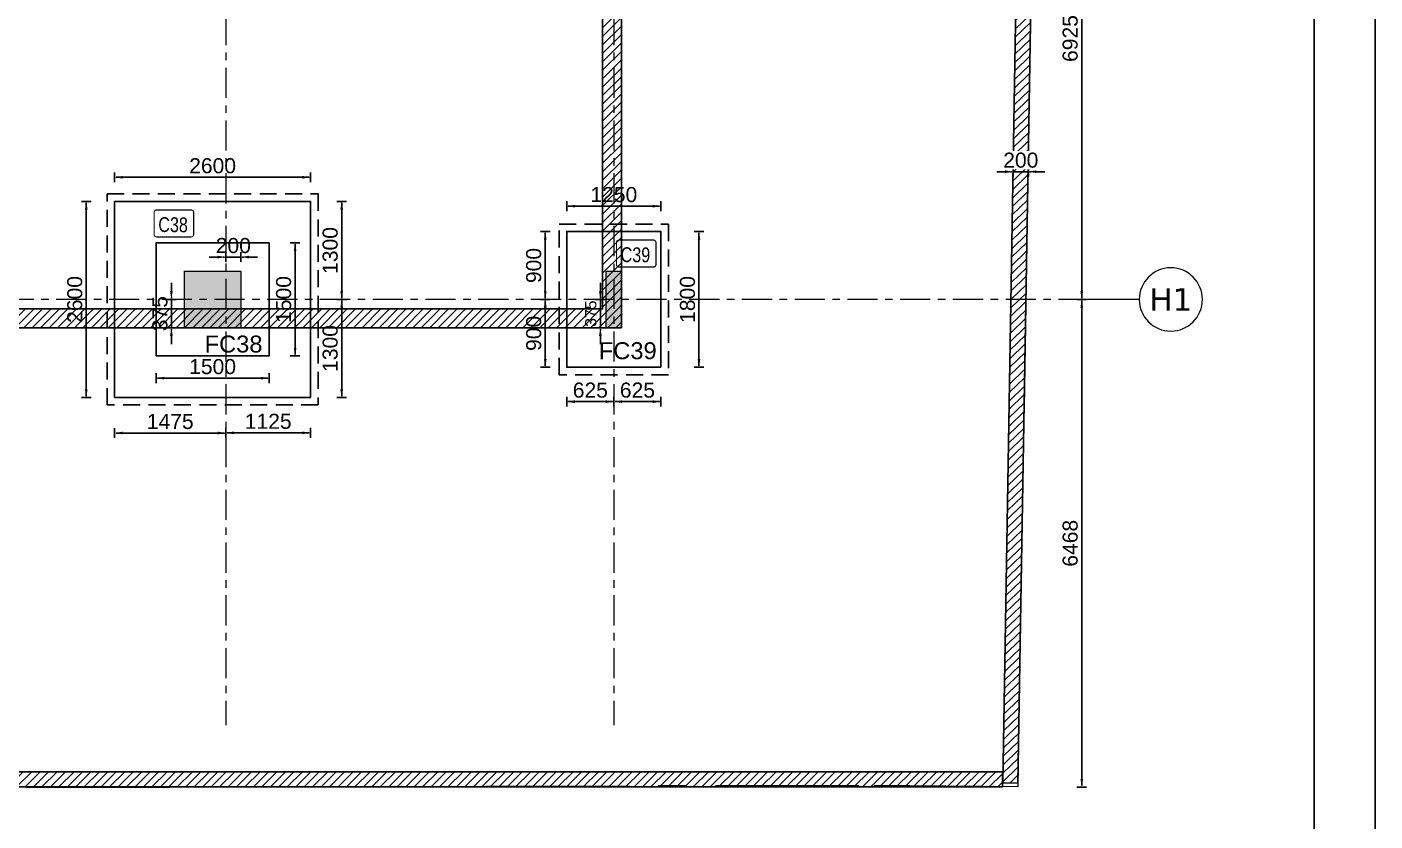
# Model space of a CAD drawing. Extents: x 1878645 to 3043969, y -1160829 to -603973.
# Drawn here: x 2143617 to 2161508, y -684012 to -673477 of the extents above; entities that cross this region are included whole.
import ezdxf
from ezdxf.enums import TextEntityAlignment as Align

# ---------------------------------------------------------------- set-up
doc = ezdxf.new("R2010")
doc.units = 0
doc.header["$LTSCALE"] = 100
doc.header["$PDMODE"] = 66
for name, pattern in [('Center', [50.8, 31.75, -6.35, 6.35, -6.35]), ('Grids', [7, 4, -1, 1, -1]), ('SCHidden', [0.375, 0.25, -0.125])]:
    doc.linetypes.add(name, pattern=pattern)
doc.layers.get('Defpoints').update_dxf_attribs({"lineweight": 0})
for name, color, linetype in [('A-DIMN-100', 5, 'Continuous'), ('COMMENTS', 30, 'Continuous'), ('Dim', 3, 'Continuous'), ('Footing', 5, 'Continuous'), ('Footing Nos', 4, 'Continuous'), ('PCC', 2, 'Continuous'), ('RETAIN-WALL', 1, 'Continuous')]:
    doc.layers.add(name, color=color, linetype=linetype)
for name, color, linetype, lineweight in [('A-GRID', 8, 'Grids', 0), ('A-GRID-TAG', 3, 'Continuous', 0), ('A-SITE-BDRY', 6, 'Center', 70), ('ECO COL', 6, 'Continuous', 0), ('Eco_  CNO', 7, 'Continuous', 25)]:
    doc.layers.add(name, color=color, linetype=linetype, lineweight=lineweight)
doc.styles.add('ARIAL', font='arial.ttf')
doc.styles.add('ITA', font='simplex.shx')
doc.styles.add('SC-BBS1', font='SansSerif')
doc.styles.get("Standard").update_dxf_attribs({"font": 'verdana.ttf'})
doc.dimstyles.new('A-150-DIM-EXT_MAIN(FT)', dxfattribs={"dimscale": 0, "dimtxt": 200, "dimasz": 18, "dimexe": 100, "dimexo": 100, "dimgap": 50, "dimtad": 1, "dimdec": 0, "dimdsep": 46, "dimtxsty": 'ARIAL', "dimblk": 'A3', "dimcen": 0.025, "dimse1": 1, "dimse2": 1, "dimclrd": 256, "dimclre": 256, "dimclrt": 7, "dimazin": 2, "dimtfac": 1, "dimtdec": 0, "dimtix": 1, "dimtmove": 2, "dimatfit": 3, "dimldrblk": 'WSA-DOT-100', "dimfxl": 1, "dimtolj": 1, "dimtzin": 0, "dimarcsym": 0})

# ---------------------------------------------------------------- blocks, each defined once
blk = doc.blocks.new('*U14')
at = {"layer": 'A-GRID-TAG', "color": 8, "linetype": 'Grids', "lineweight": 15}
for p, q in [((0, 8), (0, 4)), ((0, 4), (0, 0))]:
    blk.add_line(p, q, dxfattribs=at)
at = {"layer": 'A-GRID-TAG', "linetype": 'Continuous'}
blk.add_circle((0, 13), 5, dxfattribs=at)
at = {"layer": 'A-GRID-TAG', "color": 7}
blk.add_attdef('GN', text='', height=4, dxfattribs=at).set_placement((0, 13), align=Align.MIDDLE_CENTER)
blk = doc.blocks.new('A2')
at = {"layer": 'Dim', "linetype": 'ByBlock', "lineweight": -2, "extrusion": (0, 0, -1)}
blk.add_lwpolyline([(6, 0), (12.2, 0)], dxfattribs=at)
blk.add_solid([(6, -1), (0, 0), (6, 1)], dxfattribs=at)
blk = doc.blocks.new('A3')
at = {"layer": 'Dim', "linetype": 'ByBlock', "lineweight": -2}
blk.add_line((0, 3.59), (0, -3.59), dxfattribs=at)
blk.add_blockref('A2', (0, 0), dxfattribs=at)
blk = doc.blocks.new('*D412')
at = {"layer": 'Defpoints', "color": 0, "transparency": 16777216}
for p in [(2146456, -676530), (2146256, -676717), (2146456, -676717)]:
    blk.add_point(p, dxfattribs=at)
at = {"layer": 'Dim', "lineweight": -2, "transparency": 16777216}
for p, q in [((2146238, -676530), (2146220, -676530)), ((2146256, -676530), (2146456, -676530)), ((2146474, -676530), (2146492, -676530))]:
    blk.add_line(p, q, dxfattribs=at)
at = {"layer": 'Dim', "lineweight": -2, "transparency": 16777216, "xscale": 18, "yscale": 18, "zscale": 18}
blk.add_blockref('A3', (2146256, -676530), dxfattribs=at)
at = {"layer": 'Dim', "lineweight": -2, "transparency": 16777216, "xscale": 18, "yscale": 18, "zscale": 18, "rotation": 180}
blk.add_blockref('A3', (2146456, -676530), dxfattribs=at)
at = {"layer": 'Dim', "color": 7, "transparency": 16777216, "insert": (2146356, -676378), "char_height": 200, "attachment_point": 5, "style": 'ARIAL'}
blk.add_mtext('\\A1;200', dxfattribs=at)
blk = doc.blocks.new('WSA-DOT-100')
at = {"layer": 'A-DIMN-100', "color": 5}
for p, q in [((0, -200), (0, 200)), ((-200, 0), (200, 0))]:
    blk.add_line(p, q, dxfattribs=at)
at = {"layer": 'A-DIMN-100', "color": 1, "const_width": 60}
blk.add_lwpolyline([(-30, 0, 1), (30, 0, 1)], format="xyb", close=True, dxfattribs=at)
blk = doc.blocks.new('*D413')
at = {"layer": 'Defpoints', "color": 0, "transparency": 16777216}
for p in [(2145534, -677092), (2145706, -677092), (2145706, -677467)]:
    blk.add_point(p, dxfattribs=at)
at = {"layer": 'Dim', "lineweight": -2, "transparency": 16777216}
for p, q in [((2145534, -677074), (2145534, -677056)), ((2145534, -677467), (2145534, -677092)), ((2145534, -677485), (2145534, -677503))]:
    blk.add_line(p, q, dxfattribs=at)
at = {"layer": 'Dim', "lineweight": -2, "transparency": 16777216, "xscale": 18, "yscale": 18, "zscale": 18}
for p, rotation in [((2145534, -677092), 270), ((2145534, -677467), 90)]:
    blk.add_blockref('A3', p, dxfattribs=dict(at, rotation=rotation))
at = {"layer": 'Dim', "color": 7, "transparency": 16777216, "insert": (2145382, -677280), "char_height": 200, "attachment_point": 5, "rotation": 90, "style": 'ARIAL'}
blk.add_mtext('\\A1;375', dxfattribs=at)
blk = doc.blocks.new('*D414')
at = {"layer": 'Defpoints', "color": 0, "transparency": 16777216}
for p in [(2151306, -677092), (2151227, -677467), (2151306, -677467)]:
    blk.add_point(p, dxfattribs=at)
at = {"layer": 'Dim', "lineweight": -2, "transparency": 16777216}
for p, q in [((2151227, -677074), (2151227, -677056)), ((2151227, -677092), (2151227, -677467)), ((2151227, -677485), (2151227, -677503))]:
    blk.add_line(p, q, dxfattribs=at)
at = {"layer": 'Dim', "lineweight": -2, "transparency": 16777216, "xscale": 18, "yscale": 18, "zscale": 18}
for p, rotation in [((2151227, -677092), 270), ((2151227, -677467), 90)]:
    blk.add_blockref('A3', p, dxfattribs=dict(at, rotation=rotation))
at = {"layer": 'Dim', "color": 7, "transparency": 16777216, "insert": (2151100, -677280), "char_height": 150, "attachment_point": 5, "rotation": 90, "style": 'ARIAL'}
blk.add_mtext('\\A1;375', dxfattribs=at)
blk = doc.blocks.new('*D372')
at = {"layer": 'Defpoints', "color": 0, "transparency": 16777216}
for p in [(2157405, -670167), (2157616, -677092), (2157677, -677092)]:
    blk.add_point(p, dxfattribs=at)
at = {"layer": 'Dim', "lineweight": -2, "transparency": 16777216}
blk.add_line((2157616, -670185), (2157616, -677074), dxfattribs=at)
at = {"layer": 'Dim', "lineweight": -2, "transparency": 16777216, "xscale": 18, "yscale": 18, "zscale": 18}
for p, rotation in [((2157616, -670167), 90), ((2157616, -677092), 270)]:
    blk.add_blockref('A3', p, dxfattribs=dict(at, rotation=rotation))
at = {"layer": 'Dim', "color": 7, "transparency": 16777216, "insert": (2157463, -673630), "char_height": 200, "attachment_point": 5, "rotation": 90, "style": 'ARIAL'}
blk.add_mtext('\\A1;6925', dxfattribs=at)
blk = doc.blocks.new('*D373')
at = {"layer": 'Defpoints', "color": 0, "transparency": 16777216}
for p in [(2157677, -677092), (2156767, -683561), (2157616, -683561)]:
    blk.add_point(p, dxfattribs=at)
at = {"layer": 'Dim', "lineweight": -2, "transparency": 16777216}
blk.add_line((2157616, -677110), (2157616, -683543), dxfattribs=at)
at = {"layer": 'Dim', "lineweight": -2, "transparency": 16777216, "xscale": 18, "yscale": 18, "zscale": 18}
for p, rotation in [((2157616, -677092), 90), ((2157616, -683561), 270)]:
    blk.add_blockref('A3', p, dxfattribs=dict(at, rotation=rotation))
at = {"layer": 'Dim', "color": 7, "transparency": 16777216, "insert": (2157463, -680327), "char_height": 200, "attachment_point": 5, "rotation": 90, "style": 'ARIAL'}
blk.add_mtext('\\A1;6468', dxfattribs=at)
blk = doc.blocks.new('Co')
at = {"const_width": 0.75}
blk.add_lwpolyline([(-12.57, -7.17), (-12.57, 6.59, -0.414214), (-11.07, 8.09), (10.51, 8.09, -0.414214), (12.01, 6.59), (12.01, -7.17, -0.414214), (10.51, -8.67), (-11.07, -8.67, -0.414214)], format="xyb", close=True, dxfattribs=at)
at = {"style": 'ITA', "width": 0.669972}
blk.add_attdef('COL', text='', height=10.5, rotation=0.63804, dxfattribs=at).set_placement((-9.93, -5.51), (8.49, -5.3), align=Align.FIT)
blk = doc.blocks.new('*D694')
at = {"layer": 'Defpoints', "color": 0, "transparency": 16777216}
for p in [(2152031, -675854), (2150781, -676192), (2152031, -676192)]:
    blk.add_point(p, dxfattribs=at)
at = {"layer": 'Dim', "lineweight": -2, "transparency": 16777216}
blk.add_line((2150799, -675854), (2152013, -675854), dxfattribs=at)
at = {"layer": 'Dim', "lineweight": -2, "transparency": 16777216, "xscale": 18, "yscale": 18, "zscale": 18, "rotation": 180}
blk.add_blockref('A3', (2150781, -675854), dxfattribs=at)
at = {"layer": 'Dim', "lineweight": -2, "transparency": 16777216, "xscale": 18, "yscale": 18, "zscale": 18}
blk.add_blockref('A3', (2152031, -675854), dxfattribs=at)
at = {"layer": 'Dim', "color": 7, "transparency": 16777216, "insert": (2151406, -675702), "char_height": 200, "attachment_point": 5, "style": 'ARIAL'}
blk.add_mtext('\\A1;1250', dxfattribs=at)
blk = doc.blocks.new('*D695')
at = {"layer": 'Defpoints', "color": 0, "transparency": 16777216}
for p in [(2150781, -676192), (2150496, -677092), (2150781, -677092)]:
    blk.add_point(p, dxfattribs=at)
at = {"layer": 'Dim', "lineweight": -2, "transparency": 16777216}
blk.add_line((2150496, -676210), (2150496, -677074), dxfattribs=at)
at = {"layer": 'Dim', "lineweight": -2, "transparency": 16777216, "xscale": 18, "yscale": 18, "zscale": 18}
for p, rotation in [((2150496, -676192), 90), ((2150496, -677092), 270)]:
    blk.add_blockref('A3', p, dxfattribs=dict(at, rotation=rotation))
at = {"layer": 'Dim', "color": 7, "transparency": 16777216, "insert": (2150343, -676642), "char_height": 200, "attachment_point": 5, "rotation": 90, "style": 'ARIAL'}
blk.add_mtext('\\A1;900', dxfattribs=at)
blk = doc.blocks.new('*D696')
at = {"layer": 'Defpoints', "color": 0, "transparency": 16777216}
for p in [(2150781, -677092), (2150496, -677992), (2150781, -677992)]:
    blk.add_point(p, dxfattribs=at)
at = {"layer": 'Dim', "lineweight": -2, "transparency": 16777216}
blk.add_line((2150496, -677110), (2150496, -677974), dxfattribs=at)
at = {"layer": 'Dim', "lineweight": -2, "transparency": 16777216, "xscale": 18, "yscale": 18, "zscale": 18}
for p, rotation in [((2150496, -677092), 90), ((2150496, -677992), 270)]:
    blk.add_blockref('A3', p, dxfattribs=dict(at, rotation=rotation))
at = {"layer": 'Dim', "color": 7, "transparency": 16777216, "insert": (2150343, -677542), "char_height": 200, "attachment_point": 5, "rotation": 90, "style": 'ARIAL'}
blk.add_mtext('\\A1;900', dxfattribs=at)
blk = doc.blocks.new('*D697')
at = {"layer": 'Defpoints', "color": 0, "transparency": 16777216}
for p in [(2152031, -676192), (2152031, -677992), (2152536, -677992)]:
    blk.add_point(p, dxfattribs=at)
at = {"layer": 'Dim', "lineweight": -2, "transparency": 16777216}
blk.add_line((2152536, -676210), (2152536, -677974), dxfattribs=at)
at = {"layer": 'Dim', "lineweight": -2, "transparency": 16777216, "xscale": 18, "yscale": 18, "zscale": 18}
for p, rotation in [((2152536, -676192), 90), ((2152536, -677992), 270)]:
    blk.add_blockref('A3', p, dxfattribs=dict(at, rotation=rotation))
at = {"layer": 'Dim', "color": 7, "transparency": 16777216, "insert": (2152384, -677092), "char_height": 200, "attachment_point": 5, "rotation": 90, "style": 'ARIAL'}
blk.add_mtext('\\A1;1800', dxfattribs=at)
blk = doc.blocks.new('*D698')
at = {"layer": 'Defpoints', "color": 0, "transparency": 16777216}
for p in [(2150781, -677992), (2151406, -677992), (2151406, -678448)]:
    blk.add_point(p, dxfattribs=at)
at = {"layer": 'Dim', "lineweight": -2, "transparency": 16777216}
blk.add_line((2150799, -678448), (2151388, -678448), dxfattribs=at)
at = {"layer": 'Dim', "lineweight": -2, "transparency": 16777216, "xscale": 18, "yscale": 18, "zscale": 18, "rotation": 180}
blk.add_blockref('A3', (2150781, -678448), dxfattribs=at)
at = {"layer": 'Dim', "lineweight": -2, "transparency": 16777216, "xscale": 18, "yscale": 18, "zscale": 18}
blk.add_blockref('A3', (2151406, -678448), dxfattribs=at)
at = {"layer": 'Dim', "color": 7, "transparency": 16777216, "insert": (2151094, -678296), "char_height": 200, "attachment_point": 5, "style": 'ARIAL'}
blk.add_mtext('\\A1;625', dxfattribs=at)
blk = doc.blocks.new('*D699')
at = {"layer": 'Defpoints', "color": 0, "transparency": 16777216}
for p in [(2151406, -677992), (2152031, -677992), (2152031, -678448)]:
    blk.add_point(p, dxfattribs=at)
at = {"layer": 'Dim', "lineweight": -2, "transparency": 16777216}
blk.add_line((2151424, -678448), (2152013, -678448), dxfattribs=at)
at = {"layer": 'Dim', "lineweight": -2, "transparency": 16777216, "xscale": 18, "yscale": 18, "zscale": 18, "rotation": 180}
blk.add_blockref('A3', (2151406, -678448), dxfattribs=at)
at = {"layer": 'Dim', "lineweight": -2, "transparency": 16777216, "xscale": 18, "yscale": 18, "zscale": 18}
blk.add_blockref('A3', (2152031, -678448), dxfattribs=at)
at = {"layer": 'Dim', "color": 7, "transparency": 16777216, "insert": (2151719, -678296), "char_height": 200, "attachment_point": 5, "style": 'ARIAL'}
blk.add_mtext('\\A1;625', dxfattribs=at)
blk = doc.blocks.new('*D700')
at = {"layer": 'Defpoints', "color": 0, "transparency": 16777216}
for p in [(2146831, -676342), (2146831, -677842), (2147176, -677842)]:
    blk.add_point(p, dxfattribs=at)
at = {"layer": 'Dim', "lineweight": -2, "transparency": 16777216}
blk.add_line((2147176, -676360), (2147176, -677824), dxfattribs=at)
at = {"layer": 'Dim', "lineweight": -2, "transparency": 16777216, "xscale": 18, "yscale": 18, "zscale": 18}
for p, rotation in [((2147176, -676342), 90), ((2147176, -677842), 270)]:
    blk.add_blockref('A3', p, dxfattribs=dict(at, rotation=rotation))
at = {"layer": 'Dim', "color": 7, "transparency": 16777216, "insert": (2147024, -677092), "char_height": 200, "attachment_point": 5, "rotation": 90, "style": 'ARIAL'}
blk.add_mtext('\\A1;1500', dxfattribs=at)
blk = doc.blocks.new('*D701')
at = {"layer": 'Defpoints', "color": 0, "transparency": 16777216}
for p in [(2145331, -677842), (2146831, -677842), (2145331, -678136)]:
    blk.add_point(p, dxfattribs=at)
at = {"layer": 'Dim', "lineweight": -2, "transparency": 16777216}
blk.add_line((2146813, -678136), (2145349, -678136), dxfattribs=at)
at = {"layer": 'Dim', "lineweight": -2, "transparency": 16777216, "xscale": 18, "yscale": 18, "zscale": 18, "rotation": 180}
blk.add_blockref('A3', (2145331, -678136), dxfattribs=at)
at = {"layer": 'Dim', "lineweight": -2, "transparency": 16777216, "xscale": 18, "yscale": 18, "zscale": 18}
blk.add_blockref('A3', (2146831, -678136), dxfattribs=at)
at = {"layer": 'Dim', "color": 7, "transparency": 16777216, "insert": (2146081, -677984), "char_height": 200, "attachment_point": 5, "style": 'ARIAL'}
blk.add_mtext('\\A1;1500', dxfattribs=at)
blk = doc.blocks.new('*D702')
at = {"layer": 'Defpoints', "color": 0, "transparency": 16777216}
for p in [(2144781, -675792), (2144404, -678392), (2144781, -678392)]:
    blk.add_point(p, dxfattribs=at)
at = {"layer": 'Dim', "lineweight": -2, "transparency": 16777216}
blk.add_line((2144404, -675810), (2144404, -678374), dxfattribs=at)
at = {"layer": 'Dim', "lineweight": -2, "transparency": 16777216, "xscale": 18, "yscale": 18, "zscale": 18}
for p, rotation in [((2144404, -675792), 90), ((2144404, -678392), 270)]:
    blk.add_blockref('A3', p, dxfattribs=dict(at, rotation=rotation))
at = {"layer": 'Dim', "color": 7, "transparency": 16777216, "insert": (2144252, -677092), "char_height": 200, "attachment_point": 5, "rotation": 90, "style": 'ARIAL'}
blk.add_mtext('\\A1;2600', dxfattribs=at)
blk = doc.blocks.new('*D703')
at = {"layer": 'Defpoints', "color": 0, "transparency": 16777216}
for p in [(2144781, -675471), (2144781, -675792), (2147381, -675792)]:
    blk.add_point(p, dxfattribs=at)
at = {"layer": 'Dim', "lineweight": -2, "transparency": 16777216}
blk.add_line((2147363, -675471), (2144799, -675471), dxfattribs=at)
at = {"layer": 'Dim', "lineweight": -2, "transparency": 16777216, "xscale": 18, "yscale": 18, "zscale": 18, "rotation": 180}
blk.add_blockref('A3', (2144781, -675471), dxfattribs=at)
at = {"layer": 'Dim', "lineweight": -2, "transparency": 16777216, "xscale": 18, "yscale": 18, "zscale": 18}
blk.add_blockref('A3', (2147381, -675471), dxfattribs=at)
at = {"layer": 'Dim', "color": 7, "transparency": 16777216, "insert": (2146081, -675319), "char_height": 200, "attachment_point": 5, "style": 'ARIAL'}
blk.add_mtext('\\A1;2600', dxfattribs=at)
blk = doc.blocks.new('*D704')
at = {"layer": 'Defpoints', "color": 0, "transparency": 16777216}
for p in [(2144781, -678392), (2146256, -678392), (2146256, -678864)]:
    blk.add_point(p, dxfattribs=at)
at = {"layer": 'Dim', "lineweight": -2, "transparency": 16777216}
blk.add_line((2144799, -678864), (2146238, -678864), dxfattribs=at)
at = {"layer": 'Dim', "lineweight": -2, "transparency": 16777216, "xscale": 18, "yscale": 18, "zscale": 18, "rotation": 180}
blk.add_blockref('A3', (2144781, -678864), dxfattribs=at)
at = {"layer": 'Dim', "lineweight": -2, "transparency": 16777216, "xscale": 18, "yscale": 18, "zscale": 18}
blk.add_blockref('A3', (2146256, -678864), dxfattribs=at)
at = {"layer": 'Dim', "color": 7, "transparency": 16777216, "insert": (2145519, -678712), "char_height": 200, "attachment_point": 5, "style": 'ARIAL'}
blk.add_mtext('\\A1;1475', dxfattribs=at)
blk = doc.blocks.new('*D705')
at = {"layer": 'Defpoints', "color": 0, "transparency": 16777216}
for p in [(2146256, -678392), (2147381, -678392), (2147381, -678862)]:
    blk.add_point(p, dxfattribs=at)
at = {"layer": 'Dim', "lineweight": -2, "transparency": 16777216}
blk.add_line((2146274, -678862), (2147363, -678862), dxfattribs=at)
at = {"layer": 'Dim', "lineweight": -2, "transparency": 16777216, "xscale": 18, "yscale": 18, "zscale": 18, "rotation": 180}
blk.add_blockref('A3', (2146256, -678862), dxfattribs=at)
at = {"layer": 'Dim', "lineweight": -2, "transparency": 16777216, "xscale": 18, "yscale": 18, "zscale": 18}
blk.add_blockref('A3', (2147381, -678862), dxfattribs=at)
at = {"layer": 'Dim', "color": 7, "transparency": 16777216, "insert": (2146819, -678710), "char_height": 200, "attachment_point": 5, "style": 'ARIAL'}
blk.add_mtext('\\A1;1125', dxfattribs=at)
blk = doc.blocks.new('*D706')
at = {"layer": 'Defpoints', "color": 0, "transparency": 16777216}
for p in [(2147381, -677092), (2147794, -677092), (2147381, -678392)]:
    blk.add_point(p, dxfattribs=at)
at = {"layer": 'Dim', "lineweight": -2, "transparency": 16777216}
blk.add_line((2147794, -678374), (2147794, -677110), dxfattribs=at)
at = {"layer": 'Dim', "lineweight": -2, "transparency": 16777216, "xscale": 18, "yscale": 18, "zscale": 18}
for p, rotation in [((2147794, -677092), 90), ((2147794, -678392), 270)]:
    blk.add_blockref('A3', p, dxfattribs=dict(at, rotation=rotation))
at = {"layer": 'Dim', "color": 7, "transparency": 16777216, "insert": (2147642, -677742), "char_height": 200, "attachment_point": 5, "rotation": 90, "style": 'ARIAL'}
blk.add_mtext('\\A1;1300', dxfattribs=at)
blk = doc.blocks.new('*D707')
at = {"layer": 'Defpoints', "color": 0, "transparency": 16777216}
for p in [(2147381, -675792), (2147794, -675792), (2147381, -677092)]:
    blk.add_point(p, dxfattribs=at)
at = {"layer": 'Dim', "lineweight": -2, "transparency": 16777216}
blk.add_line((2147794, -677074), (2147794, -675810), dxfattribs=at)
at = {"layer": 'Dim', "lineweight": -2, "transparency": 16777216, "xscale": 18, "yscale": 18, "zscale": 18}
for p, rotation in [((2147794, -675792), 90), ((2147794, -677092), 270)]:
    blk.add_blockref('A3', p, dxfattribs=dict(at, rotation=rotation))
at = {"layer": 'Dim', "color": 7, "transparency": 16777216, "insert": (2147642, -676442), "char_height": 200, "attachment_point": 5, "rotation": 90, "style": 'ARIAL'}
blk.add_mtext('\\A1;1300', dxfattribs=at)
blk = doc.blocks.new('G$C92EAE22F')
at = {"layer": 'RETAIN-WALL', "lineweight": -3}
h = blk.add_hatch(dxfattribs=at)
h.set_pattern_fill('ANSI31', color=11, scale=25)
h.set_pattern_definition([(45, (-2234185.81, 595374.29), (-56.1266008, 56.1266008), [])])
edge = h.paths.add_edge_path()
edge.add_line((33123, 0), (33123, 250))
edge.add_line((33123, 250), (223, 250))
edge.add_line((223, 250), (223, 16250))
edge.add_line((223, 16250), (5523, 16250))
edge.add_line((5523, 16250), (5523, 25850))
edge.add_line((5523, 25850), (28573, 25850))
edge.add_line((28573, 25850), (28573, 28300))
edge.add_line((28573, 28300), (61173, 28300))
edge.add_line((61173, 28300), (61173, 251))
edge.add_line((61173, 251), (50723, 250))
edge.add_line((50723, 250), (50723, 0))
edge.add_line((50723, 0), (61423, 1))
edge.add_line((61423, 1), (61423, 28550))
edge.add_line((61423, 28550), (28323, 28550))
edge.add_line((28323, 28550), (28323, 26100))
edge.add_line((28323, 26100), (5273, 26100))
edge.add_line((5273, 26100), (5273, 16500))
edge.add_line((5273, 16500), (-27, 16500))
edge.add_line((-27, 16500), (-27, 0))
edge.add_line((-27, 0), (33123, 0))
blk.add_lwpolyline([(33123, 0), (33123, 250), (223, 250), (223, 16250), (5523, 16250), (5523, 25850), (28573, 25850), (28573, 28300), (61173, 28300), (61173, 251), (50723, 250), (50723, 0), (61423, 1), (61423, 28550), (28323, 28550), (28323, 26100), (5273, 26100), (5273, 16500), (-27, 16500), (-27, 0), (33123, 0)], dxfattribs=at)
blk = doc.blocks.new('*D1210')
at = {"layer": 'Dim', "lineweight": -2, "transparency": 16777216}
for p, q in [((2156689, -675397), (2156671, -675397)), ((2156907, -675397), (2156707, -675397)), ((2156925, -675397), (2156943, -675397))]:
    blk.add_line(p, q, dxfattribs=at)
at = {"layer": 'Dim', "lineweight": -2, "transparency": 16777216, "xscale": 18, "yscale": 18, "zscale": 18}
blk.add_blockref('A3', (2156707, -675397), dxfattribs=at)
at = {"layer": 'Dim', "lineweight": -2, "transparency": 16777216, "xscale": 18, "yscale": 18, "zscale": 18, "rotation": 180}
blk.add_blockref('A3', (2156907, -675397), dxfattribs=at)
at = {"layer": 'Dim', "color": 7, "transparency": 16777216, "insert": (2156807, -675245), "char_height": 200, "attachment_point": 5, "style": 'ARIAL', "bg_fill": 3, "box_fill_scale": 1.1, "bg_fill_color": 256, "bg_fill_true_color": 13158600, "bg_fill_transparency": 0}
blk.add_mtext('\\A1;200', dxfattribs=at)
at = {"layer": 'Defpoints', "color": 0, "transparency": 16777216}
for p in [(2156707, -675172), (2156907, -675175), (2156707, -675397)]:
    blk.add_point(p, dxfattribs=at)

msp = doc.modelspace()

# ---------------------------------------------------------------- hatches: boundary and pattern name
at = {"layer": 'ECO COL'}
h = msp.add_hatch(color=256, dxfattribs=at)
h.dxf.hatch_style = 1
h.paths.add_polyline_path([(2145706.01883, -676717.022), (2145706.01883, -677467.03081), (2146456.01883, -677467.03081), (2146456.01883, -676717.022)])
h = msp.add_hatch(color=256, dxfattribs=at)
h.dxf.hatch_style = 1
h.paths.add_polyline_path([(2151306.01001, -676717.02641), (2151306.01001, -677467.02641), (2151506.01882, -677467.02641), (2151506.01882, -676717.02641)])
at = {"layer": 'RETAIN-WALL', "lineweight": -3}
h = msp.add_hatch(dxfattribs=at)
h.set_pattern_fill('ANSI31', color=11, scale=25, angle=-0.9566629)
h.set_pattern_definition([(44.043337, (12952.41, 110160.425), (-55.1816796, 57.055875), [])])
h.paths.add_polyline_path([(2156567.61934, -683506.61592), (2156767.59146, -683509.95514), (2157183.8951, -658579.30813), (2156983.92298, -658575.96891)])
h.paths.add_polyline_path([(2155556.01882, -658325.83256), (2157183.95314, -658325.83256), (2157183.95314, -658575.83256), (2155556.01882, -658575.83256)])
h = msp.add_hatch(dxfattribs=at)
h.set_pattern_fill('ANSI31', color=11, scale=25)
h.set_pattern_definition([(45, (0, 74256.35), (-56.1266008, 56.1266008), [])])
h.paths.add_polyline_path([(2156562.79248, -683359.71042), (2133656.01882, -683359.71042), (2133656.01882, -683559.95514), (2156562.79248, -683559.95514)])

# ---------------------------------------------------------------- linework, layer by layer
at = {"color": 35}
msp.add_line((2161508.29237, -695105.67621), (2161508.29237, -631201.37704), dxfattribs=at)
msp.add_line((2160702.1246, -694330.51489), (2160702.1246, -632007.54481))
at = {"layer": 'A-GRID'}
for p, q in [((2146256.01882, -647417.03522), (2146256.01882, -682739.87014)), ((2151406.01441, -647417.29762), (2151406.01441, -682740.13254)), ((2157706.18259, -677092.44028), (2088240.36157, -677092.44028))]:
    msp.add_line(p, q, dxfattribs=at)
at = {"layer": 'A-SITE-BDRY', "lineweight": 5, "ltscale": 0.6}
msp.add_lwpolyline([(2157391.32321, -646146.71592), (2157391.32321, -646146.71592), (2156766.7434, -683560.75609), (2154659.09997, -683539.23521), (2129895.1493, -683614.04958), (2075814.3262, -683560.75609), (2088922.65551, -650012.93328)], dxfattribs=at)
at = {"layer": 'ECO COL', "color": 4}
for points in [[(2145706.01883, -676717.022), (2146456.01883, -676717.022), (2146456.01883, -677467.03081), (2145706.01883, -677467.03081)], [(2151306.01001, -676717.02641), (2151506.01882, -676717.02641), (2151506.01882, -677467.02641), (2151306.01001, -677467.02641)]]:
    msp.add_lwpolyline(points, close=True, dxfattribs=at)
at = {"layer": 'Footing'}
for points in [[(2144781.01883, -678392.022), (2144781.01883, -675792.022), (2147381.01883, -675792.022), (2147381.01883, -678392.022)], [(2152031.01882, -677991.75411), (2150781.01882, -677991.75411), (2150781.01882, -676191.75411), (2152031.01882, -676191.75411)], [(2145331.01883, -677842.022), (2145331.01883, -676342.022), (2146831.01883, -676342.022), (2146831.01883, -677842.022)]]:
    msp.add_lwpolyline(points, close=True, dxfattribs=at)
at = {"layer": 'PCC', "linetype": 'SCHidden', "ltscale": 9}
for points in [[(2144681.01883, -678492.022), (2144681.01883, -675692.022), (2147481.01883, -675692.022), (2147481.01883, -678492.022)], [(2152131.01882, -678091.75411), (2150681.01882, -678091.75411), (2150681.01882, -676091.75411), (2152131.01882, -676091.75411)]]:
    msp.add_lwpolyline(points, close=True, dxfattribs=at)
at = {"layer": 'RETAIN-WALL', "lineweight": -3}
for points in [[(2156567.61934, -683506.61592), (2156767.59146, -683509.95514), (2157183.8951, -658579.30813), (2156983.92298, -658575.96891)], [(2156562.79248, -683359.71042), (2133656.01882, -683359.71042), (2133656.01882, -683559.95514), (2156562.79248, -683559.95514)]]:
    msp.add_lwpolyline(points, close=True, dxfattribs=at)

# ---------------------------------------------------------------- block references
at = {"layer": 'A-GRID'}
ref = msp.add_blockref('*U14', (2157706.18259, -677092.44028), dxfattribs=dict(at, xscale=-84, yscale=84, zscale=84, rotation=270))
ref.add_attrib('GN', 'H1', dxfattribs={"layer": 'A-GRID-TAG', "color": 7, "height": 300}).set_placement((2158798.18259, -677092.44028), align=Align.MIDDLE_CENTER)
at = {"layer": 'COMMENTS'}
msp.add_blockref('G$C92EAE22F', (2090083.27986, -677467.43425), dxfattribs=at)
at = {"layer": 'Eco_  CNO'}
ref = msp.add_blockref('Co', (2145573.30048, -676089.63582), dxfattribs=dict(at, xscale=-21.30803341128, yscale=21.30803341128, zscale=15.2200238652, rotation=179.9999999999787))
ref.add_attrib('COL', 'C38', dxfattribs={"layer": '0', "height": 196.886229, "rotation": 359.361957392, "style": 'ARIAL', "width": 0.778055}).set_placement((2145359.12098, -676196.01581), (2145751.68098, -676200.38751), align=Align.FIT)
ref = msp.add_blockref('Co', (2151709.06592, -676488.98428), dxfattribs=dict(at, xscale=-21.30803341128, yscale=21.30803341128, zscale=15.2200238652, rotation=179.9999999999787))
ref.add_attrib('COL', 'C39', dxfattribs={"layer": '0', "height": 196.886229, "rotation": 359.361957392, "style": 'ARIAL', "width": 0.778055}).set_placement((2151494.88641, -676595.36427), (2151887.44642, -676599.73597), align=Align.FIT)

# ---------------------------------------------------------------- texts
at = {"layer": 'Footing Nos', "style": 'SC-BBS1'}
for s, p in [('FC38', (2145974.82503, -677570.90309)), ('FC39', (2151206.33386, -677659.65867))]:
    msp.add_text(s, height=225, dxfattribs=at).set_placement(p, align=Align.TOP_LEFT)

# ---------------------------------------------------------------- dimensions: what is measured, and where the dimension line sits
at = {"layer": 'Dim'}
for base, p1, p2, override, picture, middle in [((2157615.50623, -677092.44028), (2157405.27098, -670167.45335), (2157676.592, -677092.44028), {"dimscale": 1}, '*D372', (2157463.39163, -673629.94681)), ((2144403.94094, -678392.022), (2144781.01883, -675792.022), (2144781.01883, -678392.022), {"dimscale": 1}, '*D702', (2144251.82635, -677092.022)), ((2147794.10875, -675792.022), (2147381.01883, -677092.44028), (2147381.01883, -675792.022), {"dimscale": 1}, '*D707', (2147641.92594, -676442.23114)), ((2150495.5096, -677091.75411), (2150781.01882, -676191.75411), (2150781.01882, -677091.75411), {"dimscale": 1}, '*D695', (2150343.39501, -676641.75411)), ((2152535.71497, -677991.75411), (2152031.01882, -676191.75411), (2152031.01882, -677991.75411), {"dimscale": 1}, '*D697', (2152383.60037, -677091.75411)), ((2147175.99028, -677842.022), (2146831.01883, -676342.022), (2146831.01883, -677842.022), {"dimscale": 1}, '*D700', (2147023.87568, -677092.022)), ((2145534.32684, -677092.44028), (2145706.01883, -677467.03081), (2145706.01883, -677092.44028), {"dimscale": 1}, '*D413', (2145382.14403, -677279.73555)), ((2151226.87738, -677467.02641), (2151306.01001, -677092.02641), (2151306.01001, -677467.02641), {"dimscale": 1, "dimtxt": 150}, '*D414', (2151100.24027, -677279.52641)), ((2147794.10875, -677092.44028), (2147381.01883, -678392.022), (2147381.01883, -677092.44028), {"dimscale": 1}, '*D706', (2147641.92594, -677742.23114)), ((2150495.5096, -677991.75411), (2150781.01882, -677091.75411), (2150781.01882, -677991.75411), {"dimscale": 1}, '*D696', (2150343.39501, -677541.75411)), ((2157615.50623, -683560.75609), (2157676.592, -677092.44028), (2156766.7434, -683560.75609), {"dimscale": 1}, '*D373', (2157463.39163, -680326.59818))]:
    dim = msp.add_linear_dim(base=base, p1=p1, p2=p2, angle=90, dimstyle='A-150-DIM-EXT_MAIN(FT)', override=override, dxfattribs=at)
    dim.commit()
    dim.dimension.update_dxf_attribs({"geometry": picture, "text_midpoint": middle})
for base, p1, p2, picture, middle in [((2144781.01883, -675471.3937), (2147381.01883, -675792.022), (2144781.01883, -675792.022), '*D703', (2146081.01883, -675319.2791)), ((2152031.01882, -675854.12347), (2150781.01882, -676191.75411), (2152031.01882, -676191.75411), '*D694', (2151406.01882, -675702.00888)), ((2146456.01883, -676529.92927), (2146256.01882, -676717.022), (2146456.01883, -676717.022), '*D412', (2146356.01882, -676377.81467)), ((2145331.01883, -678136.22068), (2146831.01883, -677842.022), (2145331.01883, -677842.022), '*D701', (2146081.01883, -677984.10609)), ((2151406.01441, -678448.3721), (2150781.01882, -677991.75411), (2151406.01441, -677991.75411), '*D698', (2151093.51662, -678296.25751)), ((2152031.01882, -678448.3721), (2151406.01882, -677991.75411), (2152031.01882, -677991.75411), '*D699', (2151718.51882, -678296.25751)), ((2146256.01882, -678864.07192), (2144781.01883, -678392.022), (2146256.01882, -678392.022), '*D704', (2145518.51882, -678711.95732)), ((2147381.01883, -678862.32778), (2146256.01882, -678392.022), (2147381.01883, -678392.022), '*D705', (2146818.51882, -678710.21318))]:
    dim = msp.add_linear_dim(base=base, p1=p1, p2=p2, dimstyle='A-150-DIM-EXT_MAIN(FT)', override={"dimscale": 1}, dxfattribs=at)
    dim.commit()
    dim.dimension.update_dxf_attribs({"geometry": picture, "text_midpoint": middle})

# ---------------------------------------------------------------- next in the draw order: dimensions: what is measured, and where the dimension line sits
dim = msp.add_linear_dim(base=(2156706.79793, -675396.95329), p1=(2156906.77005, -675175.14385), p2=(2156706.79793, -675171.80462), dimstyle='A-150-DIM-EXT_MAIN(FT)', override={"dimscale": 1, "dimtfill": 1, "dimarcsym": 1}, dxfattribs=at)
dim.commit()
dim.dimension.update_dxf_attribs({"geometry": '*D1210', "text_midpoint": (2156806.78399, -675244.83869)})

doc.saveas('drawing.dxf')
